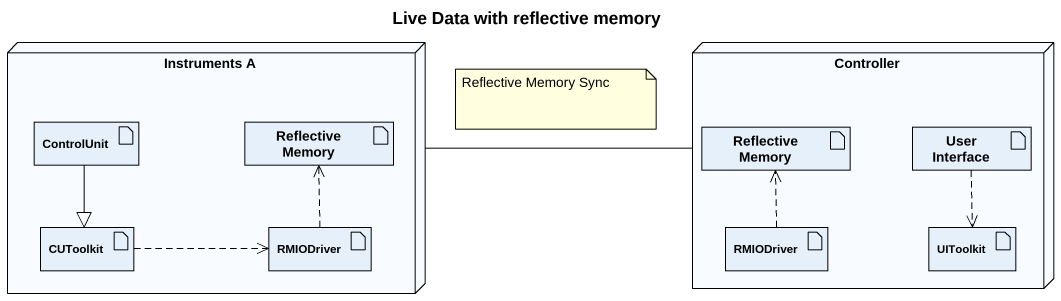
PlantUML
@startuml
title Live Data with reflective memory
node "Instruments A" as Instruments_A {
  artifact ControlUnit
  artifact "Reflective Memory" as Reflective_Memory
  artifact CUToolkit
  artifact RMIODriver
}
node Controller {
  artifact "Reflective Memory" as Reflective_Memory_2
  artifact "User Interface" as User_Interface
  artifact "RMIODriver" as RMIODriver_2
  artifact UIToolkit
}
Instruments_A -right- Controller
ControlUnit --|> CUToolkit
User_Interface ..> UIToolkit
CUToolkit .right.> RMIODriver
RMIODriver .up.> Reflective_Memory
RMIODriver_2 .up.> Reflective_Memory_2
note as N1
  Reflective Memory Sync
end note
@enduml
